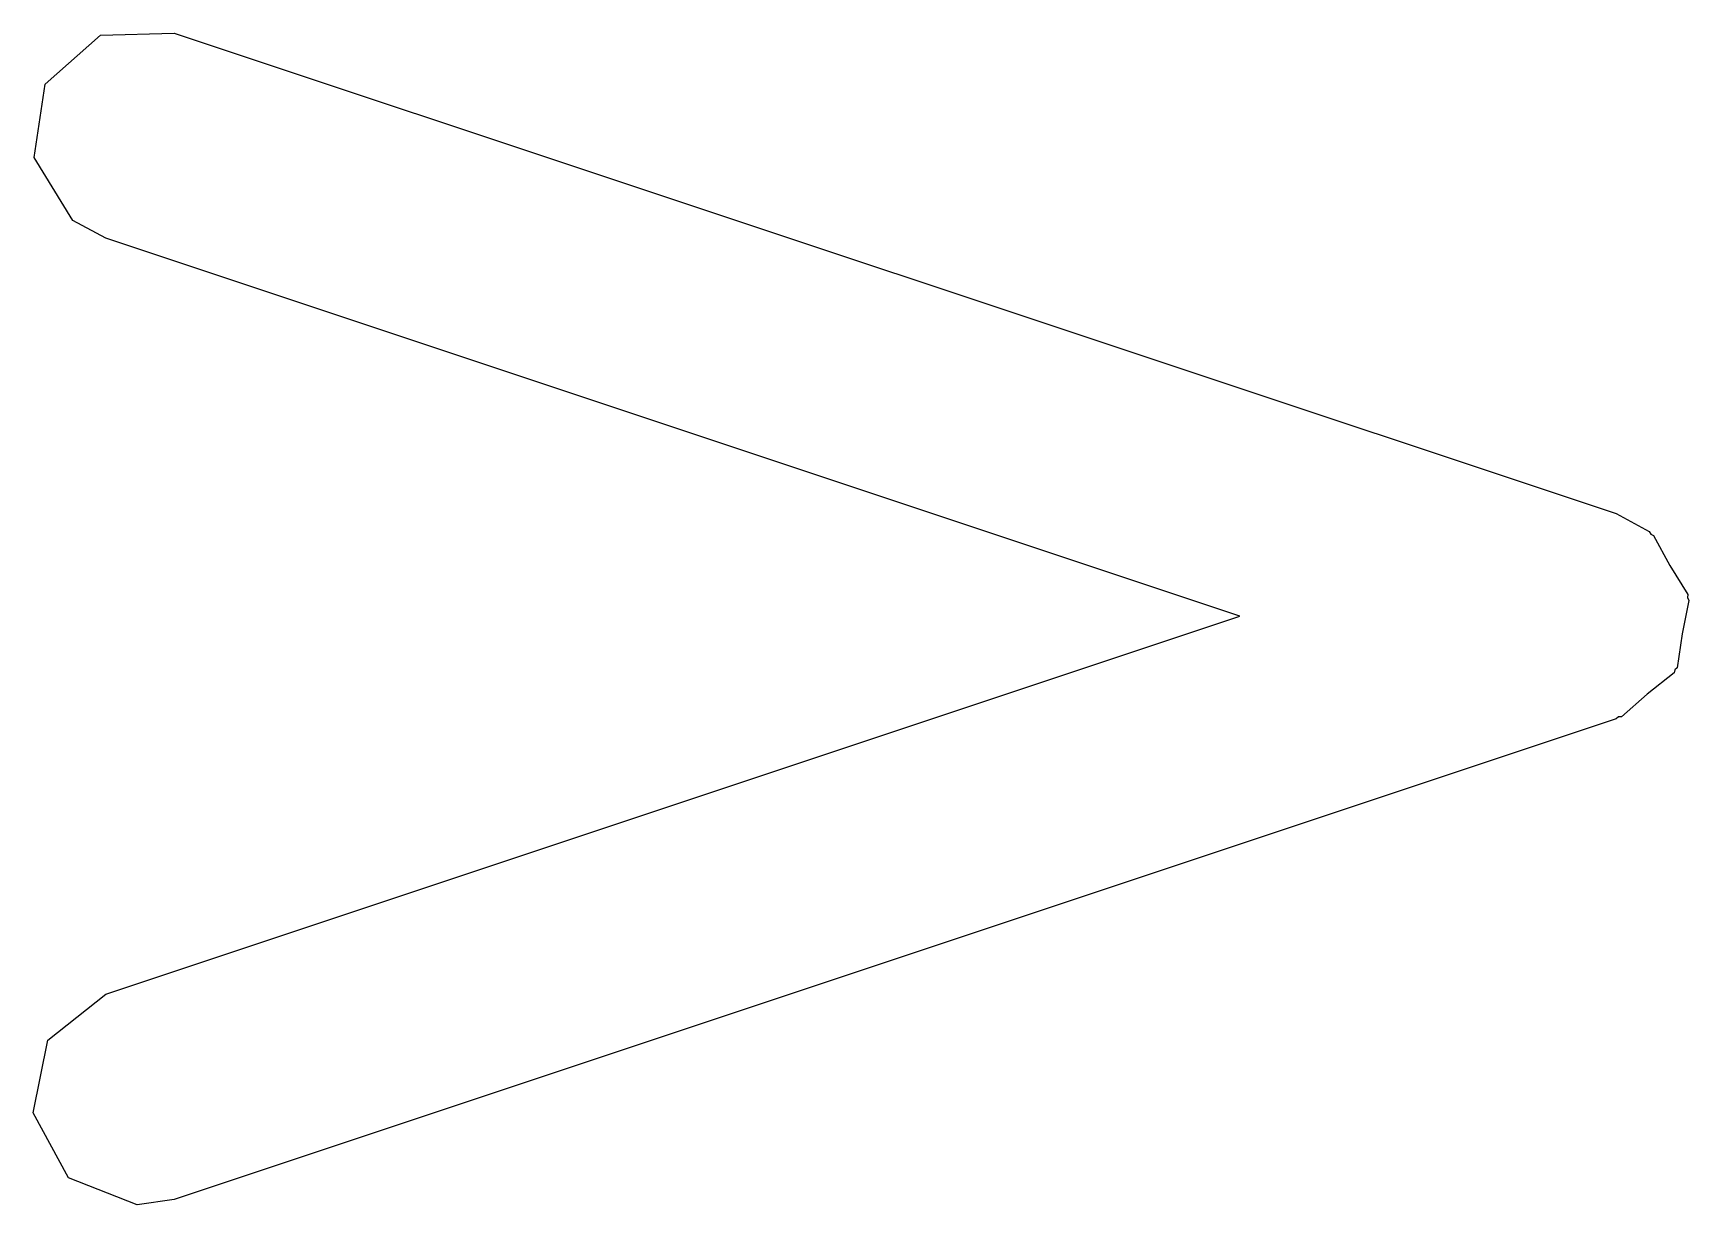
# Model space of a CAD drawing. Extents: x 1.92 to 4.61, y -4.26 to -2.08.
# Drawn here: x 2.65199 to 2.69721, y -2.85222 to -2.82022 of the extents above; entities that cross this region are included whole.
import ezdxf

# ---------------------------------------------------------------- set-up
doc = ezdxf.new("R2010")
doc.units = 0
doc.header["$MEASUREMENT"] = 0
doc.layers.add('BLACK', color=7, linetype='CONTINUOUS')

msp = doc.modelspace()

# ---------------------------------------------------------------- linework, layer by layer
at = {"layer": 'BLACK', "linetype": 'CONTINUOUS'}
for p, q in [((2.652318, -2.821616), (2.653829, -2.820276)), ((2.653829, -2.820276), (2.655848, -2.820221)), ((2.655848, -2.820221), (2.695218, -2.833344)), ((2.652021, -2.823614), (2.652318, -2.821616)), ((2.653079, -2.825335), (2.652021, -2.823614)), ((2.65398, -2.825823), (2.653079, -2.825335)), ((2.684947, -2.836145), (2.65398, -2.825823)), ((2.695218, -2.833344), (2.69612, -2.833832)), ((2.69612, -2.833832), (2.696164, -2.833905)), ((2.696164, -2.833905), (2.696243, -2.833936)), ((2.696243, -2.833936), (2.696688, -2.834757)), ((2.696688, -2.834757), (2.697177, -2.835553)), ((2.697177, -2.835553), (2.697165, -2.835638)), ((2.697165, -2.835638), (2.697205, -2.835712)), ((2.697205, -2.835712), (2.697018, -2.836627)), ((2.65398, -2.846468), (2.684947, -2.836145)), ((2.697018, -2.836627), (2.696881, -2.837551)), ((2.6968, -2.837691), (2.696068, -2.838272)), ((2.696817, -2.837608), (2.6968, -2.837691)), ((2.696881, -2.837551), (2.696817, -2.837608)), ((2.696068, -2.838272), (2.695369, -2.838891)), ((2.695218, -2.838947), (2.655848, -2.85207)), ((2.695285, -2.838894), (2.695218, -2.838947)), ((2.695369, -2.838891), (2.695285, -2.838894)), ((2.652398, -2.847723), (2.65398, -2.846468)), ((2.651993, -2.849702), (2.652398, -2.847723)), ((2.652955, -2.851478), (2.651993, -2.849702)), ((2.654833, -2.85222), (2.652955, -2.851478)), ((2.655848, -2.85207), (2.654833, -2.85222))]:
    msp.add_line(p, q, dxfattribs=at)

doc.saveas('drawing.dxf')
